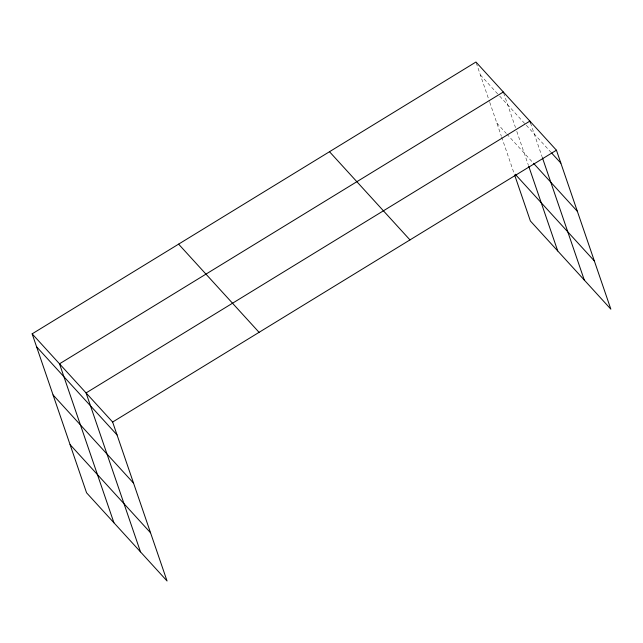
<?xml version="1.0" encoding="UTF-8"?>
<svg xmlns="http://www.w3.org/2000/svg" width="643" height="643" viewBox="0 0 643 643"><rect width="100%" height="100%" fill="white"/><g stroke="black" fill="none" stroke-linecap="round" stroke-linejoin="round"><path stroke-width="0.48" stroke-dasharray="3.21 2.41" d="M480.369 74.942L499.056 95.413M499.724 96.145L525.661 124.565M526.328 125.297L550.89 152.214M496.87 123.126L506.218 133.366M506.885 134.098L532.862 162.575M530.499 122.95L542.057 156.707M503.63 92.922L515.501 127.603M516.795 131.381L528.401 165.291M476.262 62.942L489.427 101.393M489.757 102.341L501.363 136.244M501.685 137.176L514.521 174.671"/><path stroke-width="0.96" d="M32.15 333.838L112.629 422.033L167.051 580.983L86.572 492.795L32.15 333.838L475.949 62.017L556.428 150.205L610.85 309.162L530.371 220.967L514.842 175.611M503.308 92.005L59.51 363.825L113.932 522.775M112.629 422.033L556.428 150.205M551.557 152.946L560.857 163.129M533.529 163.298L577.35 211.322M515.204 174.237L594.349 260.97M329.497 151.716L409.977 239.911M178.601 244.139L259.081 332.335M36.571 346.762L117.058 434.949M53.072 394.955L133.551 483.142M70.071 444.602L150.55 532.79M530.499 122.95L529.872 121.109L86.074 392.929L140.495 551.879M542.379 157.648L584.294 280.059M528.723 166.232L557.73 250.955"/></g></svg>
